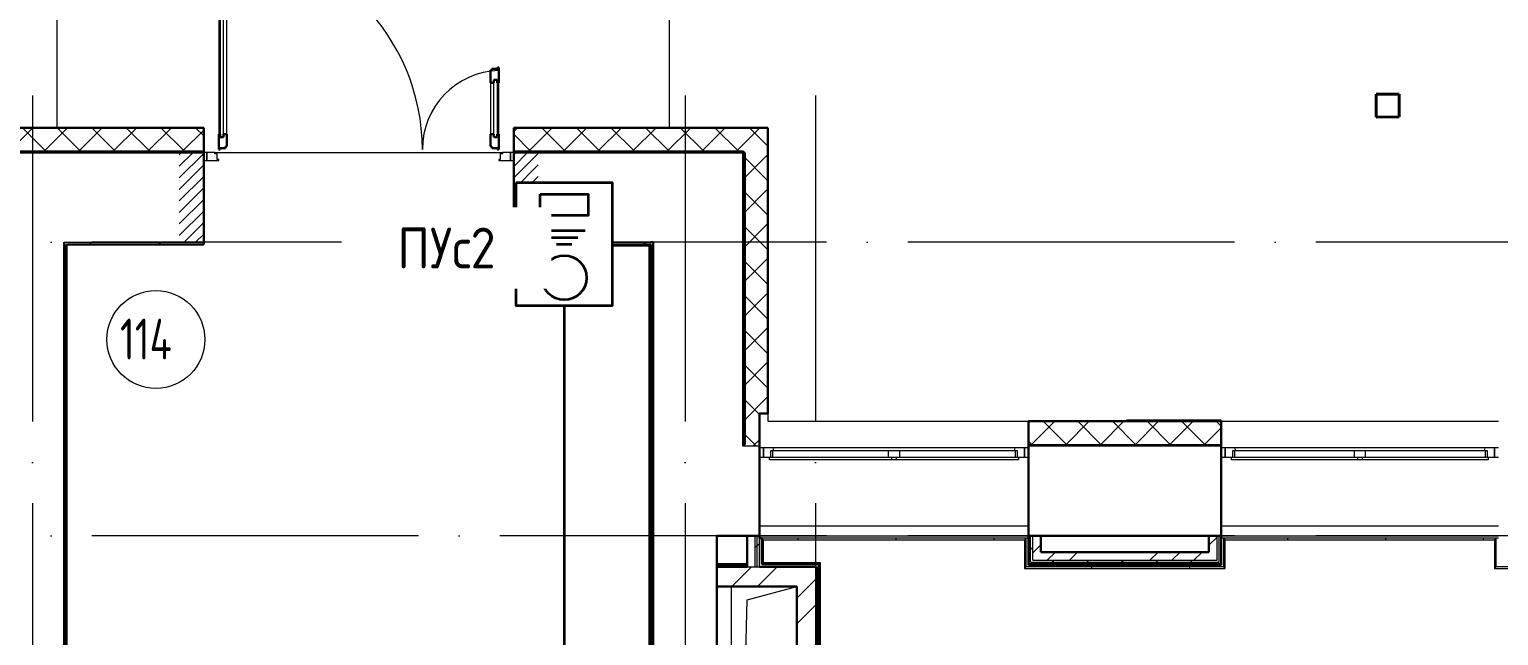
# Model space of a CAD drawing. Header units: millimetres. Extents: x -586848 to 520591, y -385801 to 675781.
# Drawn here: x -32031 to -23027, y -137645 to -133928 of the extents above; entities that cross this region are included whole.
import ezdxf
from ezdxf import colors
from ezdxf.entities.mleader import LeaderData, LeaderLine
from ezdxf.math import Vec2, Vec3

# ---------------------------------------------------------------- set-up
doc = ezdxf.new("R2010")
doc.units = ezdxf.units.MM
doc.set_wipeout_variables(frame=1)
doc.linetypes.add('ADSK_Линия сетки', pattern=[25, 20, -2.5, 0, -2.5])
doc.linetypes.add('ADSK_Штриховая_ш2 п1_5', pattern=[4.5, 3, -1.5])
for name, color, linetype, lineweight in [('_ Окна', 7, 'Continuous', 9), ('E-Безопасность-G', 153, 'Continuous', 35), ('RC-Выноски', 7, 'Continuous', 0), ('Двери', 252, 'Continuous', 9), ('Марки помещений', 252, 'Continuous', 20), ('Маркировка Не АУ', 7, 'Continuous', 25), ('Несущие колонны', 252, 'Continuous', 18), ('Ограждение', 252, 'Continuous', 9), ('Окна', 252, 'Continuous', 9), ('Оси', 252, 'Continuous', 9), ('Перекрытие', 252, 'Continuous', 18), ('Стены внутренние', 7, 'Continuous', 18), ('Стены наружные', 7, 'Continuous', 18), ('Стены штриховка', 7, 'Continuous', 9)]:
    doc.layers.add(name, color=color, linetype=linetype, lineweight=lineweight)
doc.layers.add('Двери открывание', color=7, linetype='Continuous', lineweight=9, true_color=0xc0c0c0)
doc.styles.add('GOST Common_3', font='', dxfattribs={"height": 3.5})
doc.styles.add('ISOCPEUR', font='isocpeur.ttf', dxfattribs={"width": 0.9, "height": 350})
doc.styles.add('RubezhCAD', font='', dxfattribs={"oblique": 10})
doc.styles.get('GOST Common_3').set_extended_font_data('GOST 2.304 type A')
doc.styles.get('RubezhCAD').set_extended_font_data('GOST type A')
pattern_1 = [(0, (-32119.8, 96), (0, 600), []), (90, (-32119.8, 96), (-600, 4e-14), [])]

# ---------------------------------------------------------------- blocks, each defined once
blk = doc.blocks.new('СЭС Панель')
at = {"color": 1}
blk.add_wipeout([(-588, 756), (0, 756), (0, 0), (-588, 0)], dxfattribs=at)
at = {"layer": 'E-Безопасность-G', "color": 1}
for p, q in [((-423.7, 462.4), (-165.7, 462.4)), ((-376.5, 420.4), (-210.7, 420.4)), ((-340.5, 378.4), (-247.5, 378.4))]:
    blk.add_line(p, q, dxfattribs=at)
for points in [[(-588, 756), (0, 756), (0, 0), (-588, 0)], [(-440.6, 685.4), (-147.4, 685.4), (-147.4, 555.6), (-440.6, 555.6)]]:
    blk.add_lwpolyline(points, close=True, dxfattribs=at)
blk.add_circle((-294, 173.3), 136.6, dxfattribs=at)
blk = doc.blocks.new('1 этаж')
at = {"layer": 'Двери', "lineweight": 18, "true_color": 0x636466}
h = blk.add_hatch(dxfattribs=at)
h.set_pattern_fill('FP_2', color=251, style=0, pattern_type=2)
h.set_pattern_definition([(45, (-43580.8, -3268.73), (-35.3553, 35.3553), [])])
h.paths.add_polyline_path([(-44405.8, -3543.7), (-44405.8, -2993.7), (-44555.8, -2993.7), (-44555.8, -3543.7)])
h.paths.add_polyline_path([(-42355.8, -3543.7), (-42355.8, -2993.7), (-42505.8, -2993.7), (-42505.8, -3543.7), (-42370.6, -3543.7)])
at = {"layer": 'Ограждение', "true_color": 0x636466}
h = blk.add_hatch(dxfattribs=at)
h.set_pattern_fill('FP_25', color=251, style=0, pattern_type=2)
h.set_pattern_definition(pattern_1)
h.paths.add_polyline_path([(-40935.5, -5368.7), (-39375.8, -5368.7), (-39365.8, -5358.7), (-40985.8, -5358.7), (-40975.8, -5368.7)])
h = blk.add_hatch(dxfattribs=at)
h.set_pattern_fill('FP_25', color=251, style=0, pattern_type=2)
h.set_pattern_definition(pattern_1)
h.paths.add_polyline_path([(-38145.8, -5368.7), (-36495.8, -5368.7), (-36485.8, -5358.7), (-38155.8, -5358.7)])
h = blk.add_hatch(dxfattribs=at)
h.set_pattern_fill('FP_25', color=251, style=0, pattern_type=2)
h.set_pattern_definition(pattern_1)
h.paths.add_polyline_path([(-40635.8, -11333.7), (-40625.8, -11323.7), (-40625.8, -5508.7), (-40635.8, -5518.7), (-40635.8, -11117)])
h = blk.add_hatch(dxfattribs=at)
h.set_pattern_fill('FP_25', color=251, style=0, pattern_type=2)
h.set_pattern_definition(pattern_1)
h.paths.add_polyline_path([(-39375.8, -5543.7), (-38145.8, -5543.7), (-38155.8, -5533.7), (-39365.8, -5533.7)])
h = blk.add_hatch(dxfattribs=at)
h.set_pattern_fill('FP_25', color=251, style=0, pattern_type=2)
h.set_pattern_definition(pattern_1)
h.paths.add_polyline_path([(-35395.8, -5543.7), (-35405.8, -5533.7), (-36485.8, -5533.7), (-36495.8, -5543.7), (-35912.7, -5543.7)])
at = {"color": 251, "lineweight": 18, "true_color": 0x636466}
for p, q in [((-41170.8, -9593.7), (-41170.8, -5653.7)), ((-41075.8, -5736.9), (-40770.8, -5653.7)), ((-41170.8, -9593.7), (-41075.8, -5736.9))]:
    blk.add_line(p, q, dxfattribs=at)
at = {"layer": '_ Окна', "color": 251, "true_color": 0x636466}
for p, q in [((-40975.8, -4803.7), (-41000.8, -4803.7)), ((-40975.8, -4861.7), (-40975.8, -4803.7)), ((-39350.8, -4803.7), (-39375.8, -4803.7)), ((-39375.8, -4803.7), (-39375.8, -4861.7)), ((-38145.8, -4803.7), (-38170.8, -4803.7)), ((-38145.8, -4861.7), (-38145.8, -4803.7)), ((-36470.8, -4803.7), (-36495.8, -4803.7)), ((-36495.8, -4803.7), (-36495.8, -4861.7)), ((-41000.8, -4861.7), (-40975.8, -4861.7)), ((-39375.8, -4861.7), (-39350.8, -4861.7)), ((-38170.8, -4861.7), (-38145.8, -4861.7)), ((-36495.8, -4861.7), (-36470.8, -4861.7))]:
    blk.add_line(p, q, dxfattribs=at)
at = {"layer": '_ Окна', "color": 251, "lineweight": 18, "true_color": 0x636466}
for p, q in [((-40916.4, -4803.7), (-40975.8, -4803.7)), ((-40975.8, -4803.7), (-40975.8, -4861.7)), ((-40929.8, -4861.7), (-40929.8, -4820.7)), ((-40929.8, -4820.7), (-40917.8, -4820.7)), ((-40911.8, -4820.7), (-40916.4, -4803.7)), ((-39435.2, -4803.7), (-39439.8, -4820.7)), ((-39375.8, -4803.7), (-39435.2, -4803.7)), ((-39433.8, -4820.7), (-39421.8, -4820.7)), ((-39421.8, -4820.7), (-39421.8, -4861.7)), ((-39375.8, -4861.7), (-39375.8, -4803.7)), ((-38086.4, -4803.7), (-38145.8, -4803.7)), ((-38145.8, -4803.7), (-38145.8, -4861.7)), ((-38099.8, -4861.7), (-38099.8, -4820.7)), ((-38099.8, -4820.7), (-38087.8, -4820.7)), ((-38081.8, -4820.7), (-38086.4, -4803.7)), ((-36555.2, -4803.7), (-36559.8, -4820.7)), ((-36495.8, -4803.7), (-36555.2, -4803.7)), ((-36553.8, -4820.7), (-36541.8, -4820.7)), ((-36541.8, -4820.7), (-36541.8, -4861.7)), ((-36495.8, -4861.7), (-36495.8, -4803.7)), ((-40975.8, -4861.7), (-40937.8, -4861.7)), ((-39413.8, -4861.7), (-39375.8, -4861.7)), ((-38145.8, -4861.7), (-38107.8, -4861.7)), ((-36533.8, -4861.7), (-36495.8, -4861.7))]:
    blk.add_line(p, q, dxfattribs=at)
at = {"layer": 'Двери', "color": 251, "true_color": 0x636466}
for p, q in [((-44313.8, -1785.7), (-44313.8, -2881.7)), ((-44304.8, -1767.7), (-44304.8, -2899.7)), ((-44283.8, -2899.7), (-44283.8, -1767.7)), ((-44263.8, -2881.7), (-44263.8, -1785.7)), ((-42647.8, -2565.7), (-42647.8, -2881.7)), ((-42627.8, -2899.7), (-42627.8, -2547.7)), ((-42627.8, -2547.7), (-42606.8, -2547.7)), ((-42606.8, -2547.7), (-42606.8, -2899.7)), ((-42597.8, -2881.7), (-42597.8, -2565.7)), ((-44304.8, -2899.7), (-44283.8, -2899.7)), ((-42606.8, -2899.7), (-42627.8, -2899.7)), ((-44405.8, -2993.7), (-44405.8, -3043.7)), ((-44385.8, -2993.7), (-44405.8, -2993.7)), ((-44405.8, -3043.7), (-44385.8, -3043.7)), ((-44385.8, -3043.7), (-44385.8, -2993.7)), ((-44336.8, -2993.7), (-44385.8, -2993.7)), ((-44385.8, -2993.7), (-44385.8, -3043.7)), ((-44385.8, -3043.7), (-44313.8, -3043.7)), ((-44336.8, -3001.7), (-44336.8, -2993.7)), ((-44322.8, -3001.7), (-44336.8, -3001.7)), ((-44322.8, -3035.7), (-44322.8, -3001.7)), ((-44313.8, -3035.7), (-44322.8, -3035.7)), ((-44313.8, -3043.7), (-44313.8, -3035.7)), ((-42588.8, -3035.7), (-42597.8, -3035.7)), ((-42597.8, -3035.7), (-42597.8, -3043.7)), ((-42597.8, -3043.7), (-42525.8, -3043.7)), ((-42574.8, -3001.7), (-42588.8, -3001.7)), ((-42588.8, -3001.7), (-42588.8, -3035.7)), ((-42574.8, -2993.7), (-42574.8, -3001.7)), ((-42525.8, -2993.7), (-42574.8, -2993.7)), ((-42505.8, -2993.7), (-42525.8, -2993.7)), ((-42525.8, -2993.7), (-42525.8, -3043.7)), ((-42525.8, -3043.7), (-42525.8, -2993.7)), ((-42525.8, -3043.7), (-42505.8, -3043.7)), ((-42505.8, -3043.7), (-42505.8, -2993.7))]:
    blk.add_line(p, q, dxfattribs=at)
at = {"layer": 'Двери', "color": 251, "lineweight": 30, "true_color": 0x636466}
for p, q in [((-42639.8, -2489.7), (-42647.8, -2489.7)), ((-42647.8, -2489.7), (-42647.8, -2565.7)), ((-42605.8, -2480.7), (-42639.8, -2480.7)), ((-42639.8, -2480.7), (-42639.8, -2489.7)), ((-42597.8, -2471.7), (-42605.8, -2471.7)), ((-42605.8, -2471.7), (-42605.8, -2480.7)), ((-42597.8, -2565.7), (-42597.8, -2471.7)), ((-42647.8, -2565.7), (-42627.8, -2565.7)), ((-42627.8, -2565.7), (-42627.8, -2547.7)), ((-42627.8, -2547.7), (-42606.8, -2547.7)), ((-42606.8, -2547.7), (-42606.8, -2565.7)), ((-42606.8, -2565.7), (-42597.8, -2565.7)), ((-44313.8, -2881.7), (-44313.8, -2975.7)), ((-44304.8, -2881.7), (-44313.8, -2881.7)), ((-44305.8, -2975.7), (-44305.8, -2966.7)), ((-44305.8, -2966.7), (-44271.8, -2966.7)), ((-44304.8, -2899.7), (-44304.8, -2881.7)), ((-44283.8, -2899.7), (-44304.8, -2899.7)), ((-44283.8, -2881.7), (-44283.8, -2899.7)), ((-44263.8, -2881.7), (-44283.8, -2881.7)), ((-44271.8, -2966.7), (-44271.8, -2957.7)), ((-44271.8, -2957.7), (-44263.8, -2957.7)), ((-44263.8, -2957.7), (-44263.8, -2881.7)), ((-42647.8, -2881.7), (-42647.8, -2957.7)), ((-42647.8, -2881.7), (-42627.8, -2881.7)), ((-42647.8, -2957.7), (-42639.8, -2957.7)), ((-42639.8, -2957.7), (-42639.8, -2966.7)), ((-42639.8, -2966.7), (-42605.8, -2966.7)), ((-42627.8, -2881.7), (-42627.8, -2899.7)), ((-42627.8, -2899.7), (-42606.8, -2899.7)), ((-42606.8, -2881.7), (-42597.8, -2881.7)), ((-42606.8, -2899.7), (-42606.8, -2881.7)), ((-42605.8, -2966.7), (-42605.8, -2975.7)), ((-42597.8, -2975.7), (-42597.8, -2881.7)), ((-44313.8, -2975.7), (-44305.8, -2975.7)), ((-42605.8, -2975.7), (-42597.8, -2975.7))]:
    blk.add_line(p, q, dxfattribs=at)
at = {"layer": 'Двери', "color": 251, "linetype": 'ADSK_Штриховая_ш2 п1_5', "true_color": 0x636466}
for p, q in [((-44405.8, -2993.7), (-44555.8, -2993.7)), ((-44405.8, -3543.7), (-44405.8, -2993.7)), ((-42355.8, -2993.7), (-42505.8, -2993.7)), ((-42505.8, -2993.7), (-42505.8, -3543.7)), ((-44555.8, -3543.7), (-44405.8, -3543.7)), ((-42505.8, -3543.7), (-42355.8, -3543.7))]:
    blk.add_line(p, q, dxfattribs=at)
at = {"layer": 'Двери открывание', "color": 251, "true_color": 0x636466}
for centre, radius, start, end in [((-44331.8, -2975.7), 1266, 0, 89.18534), ((-42579.8, -2975.7), 486, 92.12255, 180)]:
    blk.add_arc(centre, radius, start, end, dxfattribs=at)
at = {"layer": 'Марки помещений', "color": 251, "true_color": 0x636466}
blk.add_circle((-44698.7, -4140.4), 300, dxfattribs=at)
at = {"layer": 'Несущие колонны', "color": 251, "lineweight": 40, "true_color": 0x636466}
for p, q in [((-37221, -2636.6), (-37081, -2635.9)), ((-37220.3, -2776.6), (-37221, -2636.6)), ((-37081, -2635.9), (-37080.3, -2775.9)), ((-37080.3, -2775.9), (-37220.3, -2776.6))]:
    blk.add_line(p, q, dxfattribs=at)
at = {"layer": 'Несущие колонны', "color": 251, "true_color": 0x636466}
for p, q in [((-37221, -2636.6), (-37081, -2635.9)), ((-37220.3, -2776.6), (-37221, -2636.6)), ((-37081, -2635.9), (-37080.3, -2775.9)), ((-37080.3, -2775.9), (-37220.3, -2776.6))]:
    blk.add_line(p, q, dxfattribs=at)
at = {"layer": 'Ограждение', "color": 251, "true_color": 0x636466}
for p, q in [((-42505.8, -3568.7), (-42505.8, -3558.7)), ((-41675.8, -3568.7), (-42505.8, -3568.7)), ((-41675.8, -7565.4), (-41675.8, -3568.7)), ((-40975.8, -5368.7), (-40985.8, -5358.7)), ((-40975.8, -5508.7), (-40975.8, -5368.7)), ((-40975.8, -5368.7), (-39375.8, -5368.7)), ((-39375.8, -5368.7), (-39365.8, -5358.7)), ((-39375.8, -5368.7), (-39375.8, -5543.7)), ((-39365.8, -5533.7), (-39365.8, -5358.7)), ((-38145.8, -5368.7), (-38155.8, -5358.7)), ((-38155.8, -5358.7), (-38155.8, -5533.7)), ((-38145.8, -5543.7), (-38145.8, -5368.7)), ((-38145.8, -5368.7), (-36495.8, -5368.7)), ((-36495.8, -5368.7), (-36485.8, -5358.7)), ((-36495.8, -5368.7), (-36495.8, -5543.7)), ((-36485.8, -5533.7), (-36485.8, -5358.7)), ((-40985.8, -5518.7), (-40975.8, -5508.7)), ((-40625.8, -5508.7), (-40975.8, -5508.7)), ((-40625.8, -5508.7), (-40635.8, -5518.7)), ((-40625.8, -11323.7), (-40625.8, -5508.7)), ((-39375.8, -5543.7), (-39365.8, -5533.7)), ((-39375.8, -5543.7), (-38145.8, -5543.7)), ((-38155.8, -5533.7), (-39365.8, -5533.7)), ((-38145.8, -5543.7), (-38155.8, -5533.7)), ((-36495.8, -5543.7), (-36485.8, -5533.7)), ((-36495.8, -5543.7), (-35395.8, -5543.7)), ((-35405.8, -5533.7), (-36485.8, -5533.7))]:
    blk.add_line(p, q, dxfattribs=at)
at = {"layer": 'Окна', "color": 251, "true_color": 0x636466}
for p, q in [((-40917.8, -4820.7), (-40210.8, -4820.7)), ((-40917.8, -4861.7), (-40917.8, -4820.7)), ((-39435.2, -4803.7), (-40916.4, -4803.7)), ((-40210.8, -4820.7), (-40140.8, -4820.7)), ((-40210.8, -4820.7), (-40210.8, -4861.7)), ((-40140.8, -4820.7), (-39433.8, -4820.7)), ((-40140.8, -4861.7), (-40140.8, -4820.7)), ((-39433.8, -4820.7), (-39433.8, -4861.7)), ((-38087.8, -4820.7), (-37355.8, -4820.7)), ((-38087.8, -4861.7), (-38087.8, -4820.7)), ((-36555.2, -4803.7), (-38086.4, -4803.7)), ((-37355.8, -4820.7), (-37285.8, -4820.7)), ((-37355.8, -4820.7), (-37355.8, -4861.7)), ((-37285.8, -4820.7), (-36553.8, -4820.7)), ((-37285.8, -4861.7), (-37285.8, -4820.7)), ((-36553.8, -4820.7), (-36553.8, -4861.7)), ((-40937.8, -4861.7), (-40190.8, -4861.7)), ((-40937.8, -4878.7), (-40937.8, -4861.7)), ((-40190.8, -4878.7), (-40937.8, -4878.7)), ((-40190.8, -4861.7), (-40160.8, -4861.7)), ((-40190.8, -4861.7), (-40190.8, -4878.7)), ((-40160.8, -4878.7), (-40190.8, -4878.7)), ((-40160.8, -4861.7), (-39413.8, -4861.7)), ((-40160.8, -4878.7), (-40160.8, -4861.7)), ((-39413.8, -4878.7), (-40160.8, -4878.7)), ((-39413.8, -4861.7), (-39413.8, -4878.7)), ((-38107.8, -4861.7), (-37335.8, -4861.7)), ((-38107.8, -4878.7), (-38107.8, -4861.7)), ((-37335.8, -4878.7), (-38107.8, -4878.7)), ((-37335.8, -4861.7), (-37305.8, -4861.7)), ((-37335.8, -4861.7), (-37335.8, -4878.7)), ((-37305.8, -4878.7), (-37335.8, -4878.7)), ((-37305.8, -4861.7), (-36533.8, -4861.7)), ((-37305.8, -4878.7), (-37305.8, -4861.7)), ((-36533.8, -4878.7), (-37305.8, -4878.7)), ((-36533.8, -4861.7), (-36533.8, -4878.7))]:
    blk.add_line(p, q, dxfattribs=at)
at = {"layer": 'Оси', "color": 251, "linetype": 'ADSK_Линия сетки', "ltscale": 100, "true_color": 0x636466}
for p, q in [((-45455.8, -2643.7), (-45455.8, -33769.9)), ((-41455.8, -2643.7), (-41455.8, -33769.9)), ((-40655.8, -2643.7), (-40655.8, -33769.9)), ((4411.5, -3543.7), (-72528.1, -3543.7)), ((4411.5, -5343.7), (-72528.1, -5343.7))]:
    blk.add_line(p, q, dxfattribs=at)
at = {"layer": 'Перекрытие', "color": 251, "ltscale": 100, "true_color": 0x636466}
for p, q in [((-45305.8, -891.7), (-45305.8, -2841.7)), ((-41550.8, -2841.7), (-41550.8, -891.7)), ((-44336.8, -2993.7), (-42574.8, -2993.7)), ((-42505.8, -3543.7), (-44405.8, -3543.7))]:
    blk.add_line(p, q, dxfattribs=at)
at = {"layer": 'Стены внутренние', "color": 251, "lineweight": 30, "true_color": 0x636466}
for p, q in [((-44405.8, -2841.7), (-45962.8, -2841.7)), ((-44405.8, -2983.7), (-44405.8, -2841.7)), ((-40948.8, -2841.7), (-42505.8, -2841.7)), ((-42505.8, -2841.7), (-42505.8, -2983.7)), ((-40948.8, -4593.7), (-40948.8, -2841.7)), ((-44405.8, -2993.7), (-45810.8, -2993.7)), ((-44405.8, -3543.7), (-44405.8, -2993.7)), ((-42505.8, -2993.7), (-42505.8, -3543.7)), ((-41665.8, -3543.7), (-41650.8, -3543.7)), ((-41000.8, -5343.7), (-41000.8, -4593.7)), ((-41000.8, -4593.7), (-40948.8, -4593.7)), ((-38750.8, -4641.7), (-39350.8, -4641.7)), ((-39350.8, -4641.7), (-39350.8, -4783.7)), ((-38170.8, -4783.7), (-38170.8, -4641.7)), ((-41100.8, -4783.7), (-41100.8, -4793.7)), ((-39350.8, -4793.7), (-39350.8, -5343.7)), ((-38170.8, -5343.7), (-38170.8, -4793.7)), ((-41260.8, -5533.7), (-41260.8, -5343.7)), ((-41260.8, -5343.7), (-41075.8, -5343.7)), ((-39275.8, -5343.7), (-38245.8, -5343.7)), ((-41260.8, -9593.7), (-41260.8, -5653.7))]:
    blk.add_line(p, q, dxfattribs=at)
at = {"layer": 'Стены внутренние', "color": 251, "linetype": 'Continuous', "lineweight": 9, "true_color": 0x636466}
for p, q in [((-45594, -2983.7), (-45454, -2843.7)), ((-45374.3, -2983.7), (-45514.3, -2843.7)), ((-45381.9, -2983.7), (-45241.9, -2843.7)), ((-45162.1, -2983.7), (-45302.1, -2843.7)), ((-45169.8, -2983.7), (-45029.8, -2843.7)), ((-44950, -2983.7), (-45090, -2843.7)), ((-44957.6, -2983.7), (-44817.6, -2843.7)), ((-44905.5, -2843.7), (-44906.7, -2841.7)), ((-44737.9, -2983.7), (-44877.9, -2843.7)), ((-44745.5, -2983.7), (-44605.5, -2843.7)), ((-44525.7, -2983.7), (-44665.7, -2843.7)), ((-44533.4, -2983.7), (-44407.8, -2858.2)), ((-44407.8, -2889.5), (-44453.6, -2843.7)), ((-44407.8, -2850.4), (-44405.8, -2850.4)), ((-42503.8, -2863.4), (-42484.2, -2843.7)), ((-42441.9, -2843.7), (-42443, -2841.7)), ((-42412, -2983.7), (-42272, -2843.7)), ((-42192.3, -2983.7), (-42332.3, -2843.7)), ((-42199.9, -2983.7), (-42059.9, -2843.7)), ((-41980.1, -2983.7), (-42120.1, -2843.7)), ((-41987.8, -2983.7), (-41847.8, -2843.7)), ((-41768, -2983.7), (-41908, -2843.7)), ((-41854.3, -2841.7), (-41855.4, -2843.7)), ((-41775.6, -2983.7), (-41635.6, -2843.7)), ((-41555.9, -2983.7), (-41695.9, -2843.7)), ((-41563.5, -2983.7), (-41423.5, -2843.7)), ((-41343.8, -2983.7), (-41483.8, -2843.7)), ((-41351.4, -2983.7), (-41211.4, -2843.7)), ((-41131.6, -2983.7), (-41271.6, -2843.7)), ((-41100.8, -2945.3), (-40999.3, -2843.7)), ((-40950.8, -2952.4), (-41059.5, -2843.7)), ((-41034.1, -2843.7), (-41035.2, -2841.7)), ((-41033.1, -2841.7), (-41034.2, -2843.7)), ((-42404.4, -2983.7), (-42503.8, -2884.3)), ((-41139.3, -2983.7), (-41100.8, -2945.3)), ((-41100.8, -3157.4), (-40950.8, -3007.4)), ((-40950.8, -3164.5), (-41100.8, -3014.5)), ((-40950.8, -3053.6), (-40948.8, -3053.6)), ((-41100.8, -3369.5), (-40950.8, -3219.5)), ((-40950.8, -3376.7), (-41100.8, -3226.7)), ((-40949.5, -3396.6), (-40950.8, -3394.3)), ((-41100.8, -3581.7), (-40950.8, -3431.7)), ((-40950.8, -3588.8), (-41100.8, -3438.8)), ((-40948.8, -3601), (-40950.8, -3597.5)), ((-41100.8, -3793.8), (-40950.8, -3643.8)), ((-40950.8, -3800.9), (-41100.8, -3650.9)), ((-40950.8, -3663.2), (-40948.8, -3663.2)), ((-41100.8, -4005.9), (-40950.8, -3855.9)), ((-40950.8, -4013.1), (-41100.8, -3863.1)), ((-40950.8, -3866.4), (-40948.8, -3866.4)), ((-41100.8, -4218.1), (-40950.8, -4068.1)), ((-40950.8, -4225.2), (-41100.8, -4075.2)), ((-40950.8, -4171.2), (-40948.8, -4171.2)), ((-41100.8, -4430.2), (-40950.8, -4280.2)), ((-40950.8, -4437.3), (-41100.8, -4287.3)), ((-41100.8, -4642.3), (-40950.8, -4492.3)), ((-41002.8, -4597.5), (-41100.8, -4499.5)), ((-40948.8, -4524.6), (-40950.8, -4528.1)), ((-39333, -4783.7), (-39193, -4643.7)), ((-39290.9, -4643.7), (-39292.1, -4641.7)), ((-39119.5, -4783.7), (-39259.5, -4643.7)), ((-39139.4, -4641.7), (-39140.5, -4643.7)), ((-39120.9, -4783.7), (-38980.9, -4643.7)), ((-38907.4, -4783.7), (-39047.4, -4643.7)), ((-38908.7, -4783.7), (-38768.7, -4643.7)), ((-38695.2, -4783.7), (-38835.2, -4643.7)), ((-38696.6, -4783.7), (-38556.6, -4643.7)), ((-38483.1, -4783.7), (-38623.1, -4643.7)), ((-38484.5, -4783.7), (-38344.5, -4643.7)), ((-38271, -4783.7), (-38411, -4643.7)), ((-38235.1, -4643.7), (-38236.2, -4641.7)), ((-38172.8, -4669.8), (-38198.8, -4643.7)), ((-41018.7, -4793.7), (-41100.8, -4711.6)), ((-41040.1, -4793.7), (-41000.8, -4754.5)), ((-39331.6, -4783.7), (-39350.8, -4764.5)), ((-38272.3, -4783.7), (-38172.8, -4684.2))]:
    blk.add_line(p, q, dxfattribs=at)
at = {"layer": 'Стены внутренние', "color": 251, "true_color": 0x636466}
for p, q in [((-45260.8, -3543.7), (-44405.8, -3543.7)), ((-42505.8, -3543.7), (-41665.8, -3543.7)), ((-41002.8, -4641.7), (-41000.8, -4641.7)), ((-41002.8, -4643.7), (-41000.8, -4643.7)), ((-40948.8, -4593.7), (-40948.8, -4641.7)), ((-40948.8, -4641.7), (-39350.8, -4641.7)), ((-38170.8, -4641.7), (-36470.8, -4641.7)), ((-41000.8, -4793.7), (-41100.8, -4793.7)), ((-38170.8, -4793.7), (-39350.8, -4793.7)), ((-41000.8, -5283.7), (-39350.8, -5283.7)), ((-38170.8, -5283.7), (-36470.8, -5283.7))]:
    blk.add_line(p, q, dxfattribs=at)
at = {"layer": 'Стены наружные', "color": 251, "lineweight": 30, "true_color": 0x636466}
for p, q in [((-44405.8, -2993.7), (-44405.8, -2983.7)), ((-42505.8, -2983.7), (-42505.8, -2993.7)), ((-42505.8, -2993.7), (-41090.8, -2993.7)), ((-41100.8, -2993.7), (-41100.8, -4783.7)), ((-41090.8, -4783.7), (-41090.8, -2993.7)), ((-45260.8, -3543.7), (-45260.8, -10858.7)), ((-45245.8, -3558.7), (-44405.8, -3558.7)), ((-45245.8, -10723.7), (-45245.8, -3558.7)), ((-44405.8, -3558.7), (-44405.8, -3543.7)), ((-42505.8, -3543.7), (-42505.8, -3558.7)), ((-42505.8, -3558.7), (-41665.8, -3558.7)), ((-41665.8, -3558.7), (-41665.8, -10723.7)), ((-41650.8, -10858.7), (-41650.8, -3543.7)), ((-38170.8, -4636.7), (-38750.8, -4636.7)), ((-38750.8, -4636.7), (-38750.8, -4641.7)), ((-38750.8, -4641.7), (-38170.8, -4641.7)), ((-38170.8, -4641.7), (-38170.8, -4636.7)), ((-41100.8, -4783.7), (-41090.8, -4783.7)), ((-39350.8, -4783.7), (-39350.8, -4793.7)), ((-38170.8, -4793.7), (-38170.8, -4783.7)), ((-41075.8, -5343.7), (-41075.8, -5533.7)), ((-41000.8, -5343.7), (-41075.8, -5343.7)), ((-41000.8, -5358.7), (-41000.8, -5343.7)), ((-40985.8, -5358.7), (-41000.8, -5358.7)), ((-40985.8, -5518.7), (-40985.8, -5358.7)), ((-39275.8, -5343.7), (-39350.8, -5343.7)), ((-39350.8, -5343.7), (-39350.8, -5523.7)), ((-39275.8, -5443.7), (-39275.8, -5343.7)), ((-38245.8, -5343.7), (-38245.8, -5443.7)), ((-38170.8, -5343.7), (-38245.8, -5343.7)), ((-38170.8, -5523.7), (-38170.8, -5343.7)), ((-38245.8, -5443.7), (-39275.8, -5443.7)), ((-41075.8, -5533.7), (-41260.8, -5533.7)), ((-41260.8, -5533.7), (-41260.8, -5653.7)), ((-41075.8, -5518.7), (-41253.3, -5518.7)), ((-41253.3, -5518.7), (-41253.3, -5523.7)), ((-41253.3, -5523.7), (-41075.8, -5523.7)), ((-40650.8, -5533.7), (-41000.8, -5533.7)), ((-40635.8, -5518.7), (-40985.8, -5518.7)), ((-40650.8, -5533.7), (-40650.8, -11152.7)), ((-40635.8, -11333.7), (-40635.8, -5518.7)), ((-39350.8, -5518.7), (-38170.8, -5518.7)), ((-38170.8, -5518.7), (-39350.8, -5518.7)), ((-39350.8, -5523.7), (-38170.8, -5523.7)), ((-41260.8, -5653.7), (-40770.8, -5653.7)), ((-40770.8, -5653.7), (-40770.8, -9593.7))]:
    blk.add_line(p, q, dxfattribs=at)
at = {"layer": 'Стены наружные', "color": 251, "linetype": 'Continuous', "lineweight": 9, "true_color": 0x636466}
for p, q in [((-41090.8, -3004), (-41100.8, -3004)), ((-41090.8, -3104), (-41100.8, -3104)), ((-41090.8, -3204), (-41100.8, -3204)), ((-41090.8, -3304), (-41100.8, -3304)), ((-41090.8, -3404), (-41100.8, -3404)), ((-41090.8, -3504), (-41100.8, -3504)), ((-45108.4, -3558.7), (-45093.4, -3543.7)), ((-44684.1, -3558.7), (-44669.1, -3543.7)), ((-42138.5, -3558.7), (-42123.5, -3543.7)), ((-41714.3, -3558.7), (-41699.3, -3543.7)), ((-41090.8, -3604), (-41100.8, -3604)), ((-45260.8, -3711.2), (-45245.8, -3696.2)), ((-41090.8, -3704), (-41100.8, -3704)), ((-41090.8, -3804), (-41100.8, -3804)), ((-41665.8, -3934.5), (-41650.8, -3919.5)), ((-41090.8, -3904), (-41100.8, -3904)), ((-41090.8, -4004), (-41100.8, -4004)), ((-45260.8, -4135.4), (-45245.8, -4120.4)), ((-41090.8, -4104), (-41100.8, -4104)), ((-41090.8, -4204), (-41100.8, -4204)), ((-41090.8, -4304), (-41100.8, -4304)), ((-41665.8, -4358.8), (-41650.8, -4343.8)), ((-41090.8, -4404), (-41100.8, -4404)), ((-45260.8, -4559.7), (-45245.8, -4544.7)), ((-41090.8, -4504), (-41100.8, -4504)), ((-41090.8, -4604), (-41100.8, -4604)), ((-38236.2, -4641.7), (-38239.1, -4636.7)), ((-41665.8, -4783.1), (-41650.8, -4768.1)), ((-41090.8, -4704), (-41100.8, -4704)), ((-45260.8, -4984), (-45245.8, -4969)), ((-41665.8, -5207.3), (-41650.8, -5192.3)), ((-45260.8, -5408.2), (-45245.8, -5393.2)), ((-41013.3, -5403.4), (-41000.8, -5390.9)), ((-39321.1, -5443.7), (-39275.8, -5398.4)), ((-38245.8, -5401.6), (-38195.8, -5351.6)), ((-41025.8, -5415.9), (-41013.3, -5403.4)), ((-39350.8, -5437.9), (-39338.3, -5425.4)), ((-39338.3, -5425.4), (-39325.8, -5412.9)), ((-39325.8, -5448.4), (-39321.1, -5443.7)), ((-39236.2, -5493.7), (-39186.2, -5443.7)), ((-39101.3, -5493.7), (-39051.3, -5443.7)), ((-38607.8, -5493.7), (-38557.8, -5443.7)), ((-38472.9, -5493.7), (-38422.9, -5443.7)), ((-38337.9, -5493.7), (-38287.9, -5443.7)), ((-41169.8, -5653.7), (-41049.8, -5533.7)), ((-41133.7, -5523.7), (-41128.7, -5518.7)), ((-41012.6, -5653.7), (-40892.6, -5533.7)), ((-39219.5, -5518.7), (-39207, -5506.2)), ((-39207, -5506.2), (-39194.5, -5493.7)), ((-39012.3, -5523.7), (-39007.3, -5518.7)), ((-39007.3, -5518.7), (-38994.8, -5506.2)), ((-38994.8, -5506.2), (-38982.3, -5493.7)), ((-38795.2, -5518.7), (-38782.7, -5506.2)), ((-38782.7, -5506.2), (-38770.2, -5493.7)), ((-38588.1, -5523.7), (-38583.1, -5518.7)), ((-38583.1, -5518.7), (-38570.6, -5506.2)), ((-38570.6, -5506.2), (-38558.1, -5493.7)), ((-38371, -5518.7), (-38358.5, -5506.2)), ((-38358.5, -5506.2), (-38346, -5493.7)), ((-41665.8, -5631.6), (-41650.8, -5616.6)), ((-40770.8, -5726.2), (-40650.8, -5606.2)), ((-45260.8, -5832.5), (-45245.8, -5817.5)), ((-40770.8, -5883.4), (-40650.8, -5763.4))]:
    blk.add_line(p, q, dxfattribs=at)
at = {"layer": 'Стены наружные', "color": 251, "true_color": 0x636466}
for p, q in [((-41000.8, -5343.7), (-39350.8, -5343.7)), ((-39350.8, -5358.7), (-40985.8, -5358.7)), ((-38170.8, -5343.7), (-36470.8, -5343.7)), ((-36470.8, -5358.7), (-38170.8, -5358.7))]:
    blk.add_line(p, q, dxfattribs=at)
at = {"layer": 'Стены штриховка', "color": 251, "true_color": 0x636466}
for p, q in [((-44407.8, -2843.7), (-45962.8, -2843.7)), ((-44407.8, -2983.7), (-44407.8, -2843.7)), ((-40948.8, -2843.7), (-42503.8, -2843.7)), ((-42503.8, -2843.7), (-42503.8, -2983.7)), ((-40950.8, -4591.7), (-40950.8, -2841.7)), ((-45810.8, -2983.7), (-44405.8, -2983.7)), ((-42505.8, -2983.7), (-41100.8, -2983.7)), ((-41100.8, -2983.7), (-41100.8, -2993.7)), ((-41002.8, -4641.7), (-41002.8, -4591.7)), ((-41002.8, -4591.7), (-40950.8, -4591.7)), ((-41002.8, -4717.7), (-41002.8, -4643.7)), ((-38172.8, -4643.7), (-39348.8, -4643.7)), ((-39348.8, -4643.7), (-39348.8, -4717.7)), ((-38172.8, -4717.7), (-38172.8, -4643.7)), ((-41000.8, -4717.7), (-41002.8, -4717.7)), ((-39350.8, -4717.7), (-39348.8, -4717.7)), ((-38172.8, -4717.7), (-38170.8, -4717.7)), ((-39350.8, -4783.7), (-38170.8, -4783.7)), ((-41025.8, -5533.7), (-41025.8, -5343.7)), ((-41013.3, -5533.7), (-41013.3, -5343.7)), ((-41000.8, -5533.7), (-41000.8, -5358.7)), ((-39338.3, -5506.2), (-39338.3, -5343.7)), ((-39325.8, -5493.7), (-39325.8, -5343.7)), ((-38195.8, -5493.7), (-38195.8, -5343.7)), ((-38183.3, -5506.2), (-38183.3, -5343.7)), ((-41075.8, -5533.7), (-41000.8, -5533.7)), ((-39338.3, -5506.2), (-38183.3, -5506.2)), ((-39325.8, -5493.7), (-38195.8, -5493.7))]:
    blk.add_line(p, q, dxfattribs=at)
at = {"layer": 'Марки помещений', "color": 251, "true_color": 0x636466, "style": 'GOST Common_3', "width": 0.9}
blk.add_text('114', height=250, dxfattribs=at).set_placement((-44918.7, -4262.6))

msp = doc.modelspace()

# ---------------------------------------------------------------- block references
msp.add_blockref('1 этаж', (13443.4, -131688.8))

# ---------------------------------------------------------------- leaders
at = {"layer": 'RC-Выноски', "linetype": 'Continuous', "ltscale": 15}
ml = msp.add_multileader_mtext('Standard', dxfattribs=at)
ml.set_content('{\\H0.91667x;РЦ3 - }КПСВВнг(А)-LSLTx 1x2x1,0', color=256, style='RubezhCAD')
ml.set_leader_properties()
ml.build(insert=Vec2(0, 0))
ml.multileader.update_dxf_attribs({"has_text_frame": 1, "text_left_attachment_type": 6, "text_right_attachment_type": 6, "dogleg_length": 2, "arrow_head_size": 400, "scale": 100})
ctx = ml.context
ctx.base_point, ctx.scale, ctx.char_height, ctx.arrow_head_size, ctx.landing_gap_size, ctx.plane_origin = Vec3(-13975.7, -137738.5), 100, 250, 400, 100, Vec3(-541669.4, -176455)
ctx.left_attachment, ctx.right_attachment, ctx.text_align_type = 6, 6, 2
notes = []
notes.append((ctx, [(1, (1, 1, 0), (-9344.8, -137738.5), (-1, 0), 200, [(0, [(-7916.7, -138985)], 0, [])])]))
ctx.mtext.insert, ctx.mtext.width, ctx.mtext.alignment, ctx.mtext.flow_direction = Vec3(-9644.8, -137438.5), 5324.915, 3, 5
for ctx, leaders in notes:
    for number, flags, end, landing, length, lines in leaders:
        leader = LeaderData()
        leader.index, (leader.has_last_leader_line, leader.has_dogleg_vector, leader.attachment_direction) = number, flags
        leader.last_leader_point, leader.dogleg_vector, leader.dogleg_length = Vec3(end), Vec3(landing), length
        for number, points, colour, breaks in lines:
            line = LeaderLine()
            line.index, line.vertices, line.color, line.breaks = number, Vec3.list(points), colors.encode_raw_color(colour), breaks
            leader.lines.append(line)
        ctx.leaders.append(leader)

# ---------------------------------------------------------------- next in the draw order: block references
at = {"layer": 'E-Безопасность-G', "color": 1}
msp.add_blockref('СЭС Панель', (-28459.1, -135623.4), dxfattribs=at)

# ---------------------------------------------------------------- next in the draw order: linework, layer by layer
msp.add_line((-28753.1, -135623.4), (-28753.1, -144962.5), dxfattribs=at)

# ---------------------------------------------------------------- next in the draw order: texts
at = {"layer": 'Маркировка Не АУ', "insert": (-29474.6, -135268.1), "char_height": 250, "width": 1035.25, "attachment_point": 5, "style": 'ISOCPEUR', "bg_fill": 2}
msp.add_mtext('ПУс2', dxfattribs=at)

doc.saveas('drawing.dxf')
